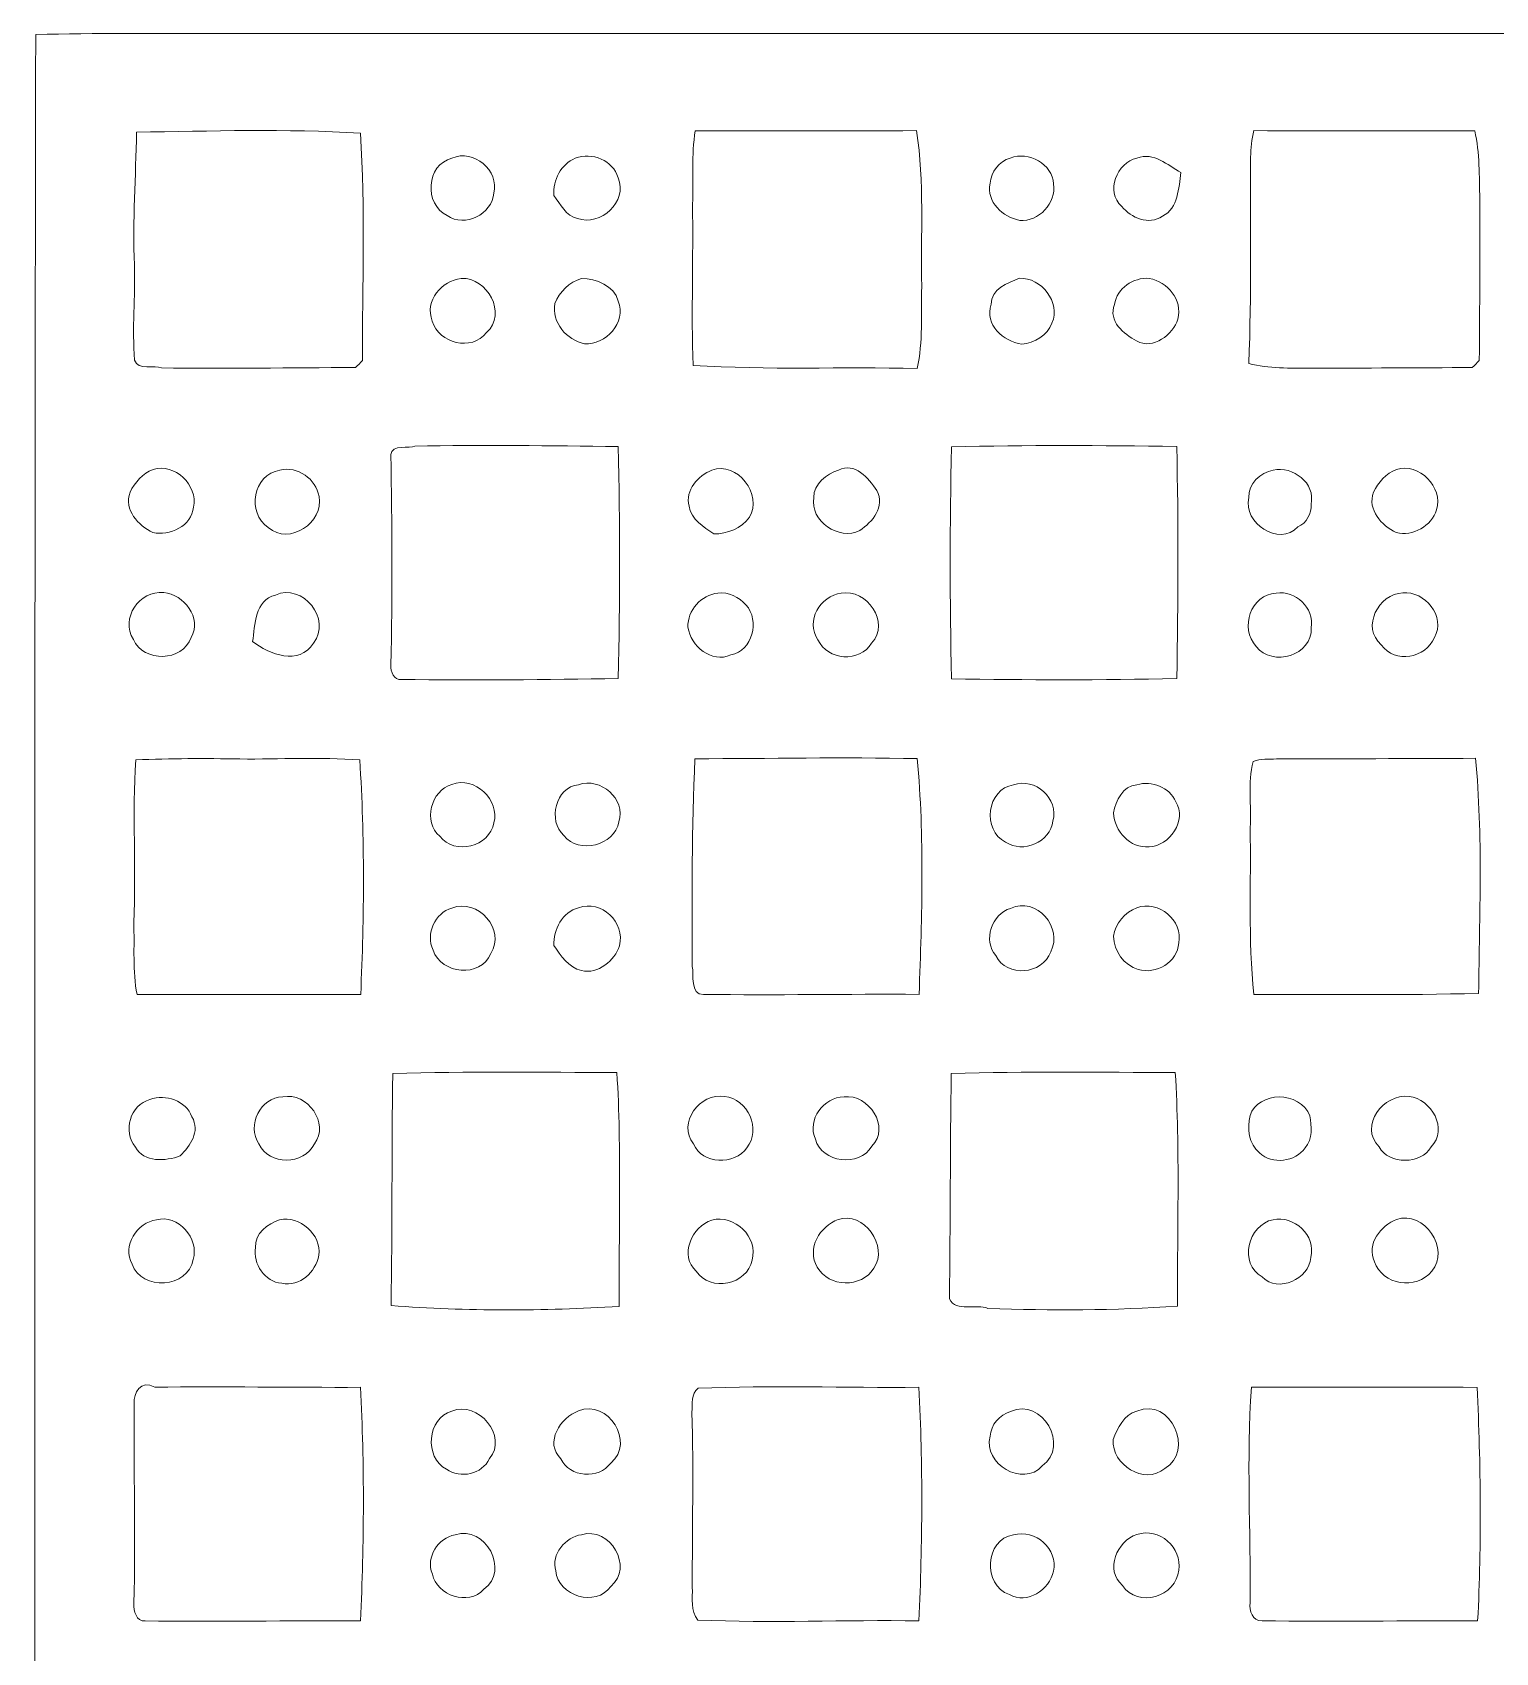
# Model space of a CAD drawing. Header units: centimetres. Extents: x -15.9 to 15.9, y -16 to 16.
# Drawn here: x -15.88 to 0.02, y -1.61 to 15.99 of the extents above; entities that cross this region are included whole.
import ezdxf

# ---------------------------------------------------------------- set-up
doc = ezdxf.new("R2010")
doc.units = ezdxf.units.CM
doc.header["$MEASUREMENT"] = 0
doc.layers.add('Layer 1', color=7, linetype='Continuous')

msp = doc.modelspace()

# ---------------------------------------------------------------- linework, layer by layer
at = {"layer": 'Layer 1', "color": 251, "lineweight": 9}
for points, knots in [([(-15.84223, 15.97032), (-15.18677, 15.98866), (-14.53061, 15.98125), (-13.87479, 15.98161), (-13.87479, 15.98161), (-5.5256, 15.98161), (2.82325, 15.98161), (11.17244, 15.98161), (11.17244, 15.98161), (12.71972, 15.97561), (14.26736, 15.99395), (15.81464, 15.97244), (15.81464, 15.97244), (15.87955, 14.88976), (15.83757, 13.80532), (15.84745, 12.72159), (15.84745, 12.72159), (15.85168, 11.66008), (15.8224, 10.59822), (15.8538, 9.5367), (15.8538, 9.5367), (15.83334, 7.98555), (15.85733, 6.43438), (15.84145, 4.88322), (15.84145, 4.88322), (15.8531, 2.92636), (15.85627, 0.9695), (15.83299, -0.987), (15.83299, -0.987), (15.86721, -2.02205), (15.8344, -3.05746), (15.85027, -4.09251), (15.85027, -4.09251), (15.84286, -7.57408), (15.84957, -11.056), (15.84921, -14.53756), (15.84921, -14.53756), (15.83475, -15.01875), (15.87638, -15.50452), (15.81605, -15.98324), (15.81605, -15.98324), (5.26976, -15.97548), (-5.27689, -15.98289), (-15.82318, -15.97972), (-15.82318, -15.97972), (-15.87822, -15.07519), (-15.84012, -14.16891), (-15.85035, -13.26368), (-15.85035, -13.26368), (-15.84506, -3.51889), (-15.86093, 6.22589), (-15.84223, 15.97032), (-15.84223, 15.97032), (-15.84223, 15.97032), (-15.84223, 15.97032), (-15.84223, 15.97032)], [0, 0, 0, 0, 0.06666667, 0.06666667, 0.06666667, 0.06666667, 0.13333333, 0.13333333, 0.13333333, 0.13333333, 0.2, 0.2, 0.2, 0.2, 0.26666667, 0.26666667, 0.26666667, 0.26666667, 0.33333333, 0.33333333, 0.33333333, 0.33333333, 0.4, 0.4, 0.4, 0.4, 0.46666667, 0.46666667, 0.46666667, 0.46666667, 0.53333333, 0.53333333, 0.53333333, 0.53333333, 0.6, 0.6, 0.6, 0.6, 0.66666667, 0.66666667, 0.66666667, 0.66666667, 0.73333333, 0.73333333, 0.73333333, 0.73333333, 0.8, 0.8, 0.8, 0.8, 0.86666667, 0.86666667, 0.86666667, 0.86666667, 1, 1, 1, 1]), ([(-14.7458, 14.91057), (-14.75533, 14.42939), (-14.78955, 13.94784), (-14.76979, 13.4663), (-14.76979, 13.4663), (-14.75885, 13.12164), (-14.79625, 12.77662), (-14.76803, 12.43231), (-14.76803, 12.43231), (-14.73451, 12.31695), (-14.54436, 12.37939), (-14.47593, 12.3487), (-14.47593, 12.3487), (-13.77319, 12.33741), (-13.07011, 12.35011), (-12.36702, 12.35223), (-12.36702, 12.35223), (-12.34197, 12.37728), (-12.31657, 12.40268), (-12.29153, 12.42772), (-12.29153, 12.42772), (-12.29364, 13.25111), (-12.26083, 14.07625), (-12.31446, 14.89858), (-12.31446, 14.89858), (-13.12373, 14.94973), (-13.93547, 14.9201), (-14.7458, 14.91057), (-14.7458, 14.91057), (-14.7458, 14.91057), (-14.7458, 14.91057), (-14.7458, 14.91057)], [0, 0, 0, 0, 0.11111111, 0.11111111, 0.11111111, 0.11111111, 0.22222222, 0.22222222, 0.22222222, 0.22222222, 0.33333333, 0.33333333, 0.33333333, 0.33333333, 0.44444444, 0.44444444, 0.44444444, 0.44444444, 0.55555556, 0.55555556, 0.55555556, 0.55555556, 0.66666667, 0.66666667, 0.66666667, 0.66666667, 0.77777778, 0.77777778, 0.77777778, 0.77777778, 1, 1, 1, 1]), ([(-8.6766, 14.92574), (-8.71718, 14.66116), (-8.69319, 14.39234), (-8.70519, 14.12635), (-8.70519, 14.12635), (-8.69565, 13.54215), (-8.7193, 12.95795), (-8.69954, 12.37375), (-8.69954, 12.37375), (-7.88886, 12.32471), (-7.07606, 12.35999), (-6.26432, 12.34165), (-6.26432, 12.34165), (-6.198, 12.63234), (-6.22304, 12.93467), (-6.21493, 13.22994), (-6.21493, 13.22994), (-6.22692, 13.79509), (-6.18494, 14.36518), (-6.26996, 14.9261), (-6.26996, 14.9261), (-7.07218, 14.92186), (-7.8744, 14.92292), (-8.6766, 14.92574), (-8.6766, 14.92574), (-8.6766, 14.92574), (-8.6766, 14.92574), (-8.6766, 14.92574)], [0, 0, 0, 0, 0.125, 0.125, 0.125, 0.125, 0.25, 0.25, 0.25, 0.25, 0.375, 0.375, 0.375, 0.375, 0.5, 0.5, 0.5, 0.5, 0.625, 0.625, 0.625, 0.625, 0.75, 0.75, 0.75, 0.75, 1, 1, 1, 1]), ([(-2.60672, 14.92645), (-2.62612, 14.83155), (-2.64023, 14.73524), (-2.64058, 14.63858), (-2.64058, 14.63858), (-2.65046, 13.8914), (-2.62753, 13.14386), (-2.66105, 12.39739), (-2.66105, 12.39739), (-2.44197, 12.33459), (-2.21161, 12.3487), (-1.98618, 12.34412), (-1.98618, 12.34412), (-1.40128, 12.34623), (-0.81637, 12.348), (-0.23146, 12.35223), (-0.23146, 12.35223), (-0.20642, 12.37728), (-0.18137, 12.40268), (-0.15597, 12.42772), (-0.15597, 12.42772), (-0.15244, 13.01263), (-0.1468, 13.59789), (-0.14962, 14.18279), (-0.14962, 14.18279), (-0.15809, 14.43044), (-0.14927, 14.68197), (-0.20606, 14.92504), (-0.20606, 14.92504), (-1.00652, 14.92257), (-1.80662, 14.92222), (-2.60672, 14.92645), (-2.60672, 14.92645), (-2.60672, 14.92645), (-2.60672, 14.92645), (-2.60672, 14.92645)], [0, 0, 0, 0, 0.1, 0.1, 0.1, 0.1, 0.2, 0.2, 0.2, 0.2, 0.3, 0.3, 0.3, 0.3, 0.4, 0.4, 0.4, 0.4, 0.5, 0.5, 0.5, 0.5, 0.6, 0.6, 0.6, 0.6, 0.7, 0.7, 0.7, 0.7, 0.8, 0.8, 0.8, 0.8, 1, 1, 1, 1]), ([(-11.31998, 14.62765), (-11.59938, 14.55568), (-11.62689, 14.12529), (-11.37113, 14.00429), (-11.37113, 14.00429), (-11.17816, 13.86706), (-10.88712, 14.01946), (-10.86278, 14.247), (-10.86278, 14.247), (-10.80421, 14.49112), (-11.0822, 14.73242), (-11.31998, 14.62765), (-11.31998, 14.62765), (-11.31998, 14.62765), (-11.31998, 14.62765), (-11.31998, 14.62765)], [0, 0, 0, 0, 0.2, 0.2, 0.2, 0.2, 0.4, 0.4, 0.4, 0.4, 0.6, 0.6, 0.6, 0.6, 1, 1, 1, 1]), ([(-9.97906, 14.62835), (-10.13287, 14.56027), (-10.22601, 14.38952), (-10.21048, 14.22195), (-10.21048, 14.22195), (-10.14276, 14.12705), (-10.08031, 14.00041), (-9.95614, 13.97042), (-9.95614, 13.97042), (-9.70602, 13.88893), (-9.4058, 14.14716), (-9.51375, 14.41457), (-9.51375, 14.41457), (-9.56807, 14.60507), (-9.79774, 14.69432), (-9.97906, 14.62835), (-9.97906, 14.62835), (-9.97906, 14.62835), (-9.97906, 14.62835), (-9.97906, 14.62835)], [0, 0, 0, 0, 0.16666667, 0.16666667, 0.16666667, 0.16666667, 0.33333333, 0.33333333, 0.33333333, 0.33333333, 0.5, 0.5, 0.5, 0.5, 0.66666667, 0.66666667, 0.66666667, 0.66666667, 1, 1, 1, 1]), ([(-5.2522, 14.62765), (-5.37355, 14.59484), (-5.46104, 14.47807), (-5.47092, 14.3546), (-5.47092, 14.3546), (-5.51466, 14.15175), (-5.33228, 13.98524), (-5.15025, 13.95102), (-5.15025, 13.95102), (-4.94175, 13.93479), (-4.75089, 14.14011), (-4.7823, 14.34684), (-4.7823, 14.34684), (-4.79288, 14.56379), (-5.05323, 14.70843), (-5.2522, 14.62765), (-5.2522, 14.62765), (-5.2522, 14.62765), (-5.2522, 14.62765), (-5.2522, 14.62765)], [0, 0, 0, 0, 0.16666667, 0.16666667, 0.16666667, 0.16666667, 0.33333333, 0.33333333, 0.33333333, 0.33333333, 0.5, 0.5, 0.5, 0.5, 0.66666667, 0.66666667, 0.66666667, 0.66666667, 1, 1, 1, 1]), ([(-3.87671, 14.62835), (-4.09156, 14.58037), (-4.2256, 14.26111), (-4.04075, 14.10307), (-4.04075, 14.10307), (-3.93845, 13.97889), (-3.74619, 13.89422), (-3.59979, 13.99617), (-3.59979, 13.99617), (-3.4241, 14.0826), (-3.42305, 14.30768), (-3.39765, 14.47207), (-3.39765, 14.47207), (-3.54687, 14.54898), (-3.6901, 14.69961), (-3.87671, 14.62835), (-3.87671, 14.62835), (-3.87671, 14.62835), (-3.87671, 14.62835), (-3.87671, 14.62835)], [0, 0, 0, 0, 0.16666667, 0.16666667, 0.16666667, 0.16666667, 0.33333333, 0.33333333, 0.33333333, 0.33333333, 0.5, 0.5, 0.5, 0.5, 0.66666667, 0.66666667, 0.66666667, 0.66666667, 1, 1, 1, 1]), ([(-11.21802, 13.32096), (-11.4304, 13.29556), (-11.62054, 13.0786), (-11.53341, 12.85635), (-11.53341, 12.85635), (-11.45862, 12.61258), (-11.10796, 12.52333), (-10.94215, 12.73147), (-10.94215, 12.73147), (-10.71496, 12.93996), (-10.9358, 13.33189), (-11.21802, 13.32096), (-11.21802, 13.32096), (-11.21802, 13.32096), (-11.21802, 13.32096), (-11.21802, 13.32096)], [0, 0, 0, 0, 0.2, 0.2, 0.2, 0.2, 0.4, 0.4, 0.4, 0.4, 0.6, 0.6, 0.6, 0.6, 1, 1, 1, 1]), ([(-9.91168, 13.31955), (-10.04221, 13.28039), (-10.15122, 13.1742), (-10.20132, 13.04826), (-10.20132, 13.04826), (-10.23871, 12.84047), (-10.0722, 12.64962), (-9.87782, 12.61046), (-9.87782, 12.61046), (-9.64746, 12.59847), (-9.41921, 12.8373), (-9.51375, 13.07401), (-9.51375, 13.07401), (-9.55679, 13.24617), (-9.75188, 13.31531), (-9.91168, 13.31955), (-9.91168, 13.31955), (-9.91168, 13.31955), (-9.91168, 13.31955), (-9.91168, 13.31955)], [0, 0, 0, 0, 0.16666667, 0.16666667, 0.16666667, 0.16666667, 0.33333333, 0.33333333, 0.33333333, 0.33333333, 0.5, 0.5, 0.5, 0.5, 0.66666667, 0.66666667, 0.66666667, 0.66666667, 1, 1, 1, 1]), ([(-5.15095, 13.32202), (-5.28148, 13.2751), (-5.46492, 13.20172), (-5.46104, 13.03979), (-5.46104, 13.03979), (-5.53266, 12.81155), (-5.33193, 12.63763), (-5.12661, 12.60729), (-5.12661, 12.60729), (-4.98867, 12.61822), (-4.8479, 12.70148), (-4.79922, 12.83589), (-4.79922, 12.83589), (-4.69834, 13.05849), (-4.91776, 13.33119), (-5.15095, 13.32202), (-5.15095, 13.32202), (-5.15095, 13.32202), (-5.15095, 13.32202), (-5.15095, 13.32202)], [0, 0, 0, 0, 0.16666667, 0.16666667, 0.16666667, 0.16666667, 0.33333333, 0.33333333, 0.33333333, 0.33333333, 0.5, 0.5, 0.5, 0.5, 0.66666667, 0.66666667, 0.66666667, 0.66666667, 1, 1, 1, 1]), ([(-3.7416, 13.32096), (-3.91764, 13.33225), (-4.09262, 13.21583), (-4.12012, 13.03874), (-4.12012, 13.03874), (-4.19104, 12.85388), (-4.01818, 12.71806), (-3.87988, 12.64045), (-3.87988, 12.64045), (-3.70103, 12.54026), (-3.48302, 12.71171), (-3.43045, 12.87752), (-3.43045, 12.87752), (-3.38001, 13.09306), (-3.54158, 13.27898), (-3.7416, 13.32096), (-3.7416, 13.32096), (-3.7416, 13.32096), (-3.7416, 13.32096), (-3.7416, 13.32096)], [0, 0, 0, 0, 0.16666667, 0.16666667, 0.16666667, 0.16666667, 0.33333333, 0.33333333, 0.33333333, 0.33333333, 0.5, 0.5, 0.5, 0.5, 0.66666667, 0.66666667, 0.66666667, 0.66666667, 1, 1, 1, 1]), ([(-11.9839, 11.40537), (-11.96838, 10.64232), (-11.96485, 9.87926), (-11.9839, 9.11655), (-11.9839, 9.11655), (-11.98531, 9.0474), (-11.95145, 8.94898), (-11.86572, 8.96274), (-11.86572, 8.96274), (-11.08115, 8.95074), (-10.29621, 8.95921), (-9.51164, 8.97262), (-9.51164, 8.97262), (-9.49329, 9.81258), (-9.49294, 10.6529), (-9.51164, 11.49286), (-9.51164, 11.49286), (-10.24894, 11.50168), (-10.98625, 11.51509), (-11.7232, 11.49604), (-11.7232, 11.49604), (-11.77718, 11.47099), (-11.97403, 11.52038), (-11.9839, 11.40537), (-11.9839, 11.40537), (-11.9839, 11.40537), (-11.9839, 11.40537), (-11.9839, 11.40537)], [0, 0, 0, 0, 0.125, 0.125, 0.125, 0.125, 0.25, 0.25, 0.25, 0.25, 0.375, 0.375, 0.375, 0.375, 0.5, 0.5, 0.5, 0.5, 0.625, 0.625, 0.625, 0.625, 0.75, 0.75, 0.75, 0.75, 1, 1, 1, 1]), ([(-5.89073, 11.49004), (-5.90942, 10.65008), (-5.90978, 9.80941), (-5.89073, 8.96944), (-5.89073, 8.96944), (-5.0751, 8.95463), (-4.25948, 8.95463), (-3.44386, 8.97262), (-3.44386, 8.97262), (-3.42551, 9.81258), (-3.42516, 10.65325), (-3.44386, 11.49322), (-3.44386, 11.49322), (-4.25948, 11.50803), (-5.07546, 11.50839), (-5.89073, 11.49004), (-5.89073, 11.49004), (-5.89073, 11.49004), (-5.89073, 11.49004), (-5.89073, 11.49004)], [0, 0, 0, 0, 0.16666667, 0.16666667, 0.16666667, 0.16666667, 0.33333333, 0.33333333, 0.33333333, 0.33333333, 0.5, 0.5, 0.5, 0.5, 0.66666667, 0.66666667, 0.66666667, 0.66666667, 1, 1, 1, 1]), ([(-14.56694, 11.24345), (-14.68018, 11.20359), (-14.76485, 11.10128), (-14.81741, 10.99686), (-14.81741, 10.99686), (-14.88515, 10.80283), (-14.72816, 10.63561), (-14.56976, 10.55871), (-14.56976, 10.55871), (-14.38879, 10.51849), (-14.14431, 10.63173), (-14.12773, 10.83529), (-14.12773, 10.83529), (-14.07305, 11.07059), (-14.33517, 11.32036), (-14.56694, 11.24345), (-14.56694, 11.24345), (-14.56694, 11.24345), (-14.56694, 11.24345), (-14.56694, 11.24345)], [0, 0, 0, 0, 0.16666667, 0.16666667, 0.16666667, 0.16666667, 0.33333333, 0.33333333, 0.33333333, 0.33333333, 0.5, 0.5, 0.5, 0.5, 0.66666667, 0.66666667, 0.66666667, 0.66666667, 1, 1, 1, 1]), ([(-13.18935, 11.23639), (-13.48003, 11.18983), (-13.55553, 10.77249), (-13.31493, 10.61374), (-13.31493, 10.61374), (-13.0881, 10.4123), (-12.70604, 10.67054), (-12.76354, 10.94994), (-12.76354, 10.94994), (-12.79635, 11.14185), (-12.99496, 11.28437), (-13.18935, 11.23639), (-13.18935, 11.23639), (-13.18935, 11.23639), (-13.18935, 11.23639), (-13.18935, 11.23639)], [0, 0, 0, 0, 0.2, 0.2, 0.2, 0.2, 0.4, 0.4, 0.4, 0.4, 0.6, 0.6, 0.6, 0.6, 1, 1, 1, 1]), ([(-8.49492, 11.23569), (-8.64732, 11.17819), (-8.78668, 11.02014), (-8.74257, 10.84516), (-8.74257, 10.84516), (-8.72106, 10.70052), (-8.58383, 10.61833), (-8.47341, 10.54354), (-8.47341, 10.54354), (-8.32842, 10.54389), (-8.17214, 10.60175), (-8.08782, 10.72451), (-8.08782, 10.72451), (-7.9379, 10.96793), (-8.21941, 11.34152), (-8.49492, 11.23569), (-8.49492, 11.23569), (-8.49492, 11.23569), (-8.49492, 11.23569), (-8.49492, 11.23569)], [0, 0, 0, 0, 0.16666667, 0.16666667, 0.16666667, 0.16666667, 0.33333333, 0.33333333, 0.33333333, 0.33333333, 0.5, 0.5, 0.5, 0.5, 0.66666667, 0.66666667, 0.66666667, 0.66666667, 1, 1, 1, 1]), ([(-7.12051, 11.23675), (-7.24821, 11.19371), (-7.39003, 11.08717), (-7.38686, 10.93865), (-7.38686, 10.93865), (-7.43448, 10.68218), (-7.11063, 10.46663), (-6.88768, 10.58129), (-6.88768, 10.58129), (-6.75186, 10.67336), (-6.60581, 10.83881), (-6.70388, 11.01626), (-6.70388, 11.01626), (-6.79031, 11.15032), (-6.94341, 11.32812), (-7.12051, 11.23675), (-7.12051, 11.23675), (-7.12051, 11.23675), (-7.12051, 11.23675), (-7.12051, 11.23675)], [0, 0, 0, 0, 0.16666667, 0.16666667, 0.16666667, 0.16666667, 0.33333333, 0.33333333, 0.33333333, 0.33333333, 0.5, 0.5, 0.5, 0.5, 0.66666667, 0.66666667, 0.66666667, 0.66666667, 1, 1, 1, 1]), ([(-2.39505, 11.23604), (-2.5351, 11.21135), (-2.6674, 11.08893), (-2.65858, 10.9383), (-2.65858, 10.9383), (-2.72737, 10.66031), (-2.33261, 10.40384), (-2.12694, 10.61903), (-2.12694, 10.61903), (-2.03275, 10.66242), (-1.97842, 10.76473), (-1.98371, 10.86492), (-1.98371, 10.86492), (-1.9315, 11.09705), (-2.18374, 11.28508), (-2.39505, 11.23604), (-2.39505, 11.23604), (-2.39505, 11.23604), (-2.39505, 11.23604), (-2.39505, 11.23604)], [0, 0, 0, 0, 0.16666667, 0.16666667, 0.16666667, 0.16666667, 0.33333333, 0.33333333, 0.33333333, 0.33333333, 0.5, 0.5, 0.5, 0.5, 0.66666667, 0.66666667, 0.66666667, 0.66666667, 1, 1, 1, 1]), ([(-1.05555, 11.24345), (-1.1688, 11.20359), (-1.25346, 11.10128), (-1.30603, 10.99686), (-1.30603, 10.99686), (-1.37376, 10.80283), (-1.21677, 10.63561), (-1.05838, 10.55871), (-1.05838, 10.55871), (-0.87987, 10.51355), (-0.67279, 10.63032), (-0.62058, 10.80671), (-0.62058, 10.80671), (-0.54367, 11.04942), (-0.81249, 11.32318), (-1.05555, 11.24345), (-1.05555, 11.24345), (-1.05555, 11.24345), (-1.05555, 11.24345), (-1.05555, 11.24345)], [0, 0, 0, 0, 0.16666667, 0.16666667, 0.16666667, 0.16666667, 0.33333333, 0.33333333, 0.33333333, 0.33333333, 0.5, 0.5, 0.5, 0.5, 0.66666667, 0.66666667, 0.66666667, 0.66666667, 1, 1, 1, 1]), ([(-14.45053, 9.90748), (-14.71864, 9.929), (-14.9236, 9.62949), (-14.78143, 9.3956), (-14.78143, 9.3956), (-14.66678, 9.14301), (-14.24768, 9.15254), (-14.15419, 9.41817), (-14.15419, 9.41817), (-14.02931, 9.63231), (-14.23321, 9.8842), (-14.45053, 9.90748), (-14.45053, 9.90748), (-14.45053, 9.90748), (-14.45053, 9.90748), (-14.45053, 9.90748)], [0, 0, 0, 0, 0.2, 0.2, 0.2, 0.2, 0.4, 0.4, 0.4, 0.4, 0.6, 0.6, 0.6, 0.6, 1, 1, 1, 1]), ([(-13.23768, 9.8796), (-13.46134, 9.82599), (-13.4624, 9.55329), (-13.48497, 9.37443), (-13.48497, 9.37443), (-13.30188, 9.23614), (-12.9805, 9.10738), (-12.82493, 9.35679), (-12.82493, 9.35679), (-12.6182, 9.61503), (-12.94346, 10.01296), (-13.23768, 9.8796), (-13.23768, 9.8796), (-13.23768, 9.8796), (-13.23768, 9.8796), (-13.23768, 9.8796)], [0, 0, 0, 0, 0.2, 0.2, 0.2, 0.2, 0.4, 0.4, 0.4, 0.4, 0.6, 0.6, 0.6, 0.6, 1, 1, 1, 1]), ([(-8.43002, 9.90147), (-8.60958, 9.8789), (-8.76375, 9.7138), (-8.75458, 9.53001), (-8.75458, 9.53001), (-8.72565, 9.3254), (-8.50022, 9.1349), (-8.28785, 9.22803), (-8.28785, 9.22803), (-8.05396, 9.27248), (-7.96965, 9.60303), (-8.12416, 9.77272), (-8.12416, 9.77272), (-8.20001, 9.85597), (-8.31501, 9.9177), (-8.43002, 9.90147), (-8.43002, 9.90147), (-8.43002, 9.90147), (-8.43002, 9.90147), (-8.43002, 9.90147)], [0, 0, 0, 0, 0.16666667, 0.16666667, 0.16666667, 0.16666667, 0.33333333, 0.33333333, 0.33333333, 0.33333333, 0.5, 0.5, 0.5, 0.5, 0.66666667, 0.66666667, 0.66666667, 0.66666667, 1, 1, 1, 1]), ([(-7.08982, 9.90078), (-7.31454, 9.8662), (-7.48458, 9.60408), (-7.3417, 9.39171), (-7.3417, 9.39171), (-7.2394, 9.1677), (-6.88626, 9.14089), (-6.75856, 9.3582), (-6.75856, 9.3582), (-6.55113, 9.58151), (-6.81324, 9.94911), (-7.08982, 9.90078), (-7.08982, 9.90078), (-7.08982, 9.90078), (-7.08982, 9.90078), (-7.08982, 9.90078)], [0, 0, 0, 0, 0.2, 0.2, 0.2, 0.2, 0.4, 0.4, 0.4, 0.4, 0.6, 0.6, 0.6, 0.6, 1, 1, 1, 1]), ([(-2.36224, 9.90078), (-2.6427, 9.88561), (-2.76194, 9.5226), (-2.57991, 9.32046), (-2.57991, 9.32046), (-2.40775, 9.09186), (-1.96219, 9.22485), (-1.98301, 9.52365), (-1.98301, 9.52365), (-1.94632, 9.74167), (-2.15481, 9.93006), (-2.36224, 9.90078), (-2.36224, 9.90078), (-2.36224, 9.90078), (-2.36224, 9.90078), (-2.36224, 9.90078)], [0, 0, 0, 0, 0.2, 0.2, 0.2, 0.2, 0.4, 0.4, 0.4, 0.4, 0.6, 0.6, 0.6, 0.6, 1, 1, 1, 1]), ([(-0.98641, 9.9036), (-1.25099, 9.89302), (-1.44396, 9.52788), (-1.2203, 9.33915), (-1.2203, 9.33915), (-1.07743, 9.12325), (-0.73417, 9.19628), (-0.6428, 9.41853), (-0.6428, 9.41853), (-0.5158, 9.64572), (-0.74793, 9.92723), (-0.98641, 9.9036), (-0.98641, 9.9036), (-0.98641, 9.9036), (-0.98641, 9.9036), (-0.98641, 9.9036)], [0, 0, 0, 0, 0.2, 0.2, 0.2, 0.2, 0.4, 0.4, 0.4, 0.4, 0.6, 0.6, 0.6, 0.6, 1, 1, 1, 1]), ([(-14.75391, 8.0882), (-14.79448, 7.49907), (-14.74898, 6.90852), (-14.77649, 6.31902), (-14.77649, 6.31902), (-14.76767, 6.05903), (-14.79025, 5.7948), (-14.74086, 5.53762), (-14.74086, 5.53762), (-13.93088, 5.54115), (-13.12091, 5.53727), (-12.31093, 5.54009), (-12.31093, 5.54009), (-12.27283, 6.38817), (-12.26613, 7.23977), (-12.32116, 8.08714), (-12.32116, 8.08714), (-12.75437, 8.12066), (-13.18935, 8.0935), (-13.62326, 8.09807), (-13.62326, 8.09807), (-14.00038, 8.10478), (-14.3775, 8.10478), (-14.75391, 8.0882), (-14.75391, 8.0882), (-14.75391, 8.0882), (-14.75391, 8.0882), (-14.75391, 8.0882)], [0, 0, 0, 0, 0.125, 0.125, 0.125, 0.125, 0.25, 0.25, 0.25, 0.25, 0.375, 0.375, 0.375, 0.375, 0.5, 0.5, 0.5, 0.5, 0.625, 0.625, 0.625, 0.625, 0.75, 0.75, 0.75, 0.75, 1, 1, 1, 1]), ([(-8.67873, 8.10089), (-8.71542, 7.34878), (-8.70871, 6.5956), (-8.70729, 5.84313), (-8.70729, 5.84313), (-8.69072, 5.7634), (-8.73305, 5.52951), (-8.58489, 5.54009), (-8.58489, 5.54009), (-7.80455, 5.5281), (-7.02385, 5.54503), (-6.24315, 5.54009), (-6.24315, 5.54009), (-6.21175, 6.39275), (-6.18424, 7.25106), (-6.26326, 8.10161), (-6.26326, 8.10161), (-7.0683, 8.1189), (-7.87369, 8.10161), (-8.67873, 8.10089), (-8.67873, 8.10089), (-8.67873, 8.10089), (-8.67873, 8.10089), (-8.67873, 8.10089)], [0, 0, 0, 0, 0.14285714, 0.14285714, 0.14285714, 0.14285714, 0.28571429, 0.28571429, 0.28571429, 0.28571429, 0.42857143, 0.42857143, 0.42857143, 0.42857143, 0.57142857, 0.57142857, 0.57142857, 0.57142857, 0.71428571, 0.71428571, 0.71428571, 0.71428571, 1, 1, 1, 1]), ([(-2.61201, 8.07057), (-2.67621, 7.83773), (-2.62894, 7.59079), (-2.64552, 7.35337), (-2.64552, 7.35337), (-2.63494, 6.74835), (-2.66881, 6.14017), (-2.60601, 5.53727), (-2.60601, 5.53727), (-1.7918, 5.54362), (-0.97724, 5.52845), (-0.16303, 5.55067), (-0.16303, 5.55067), (-0.15456, 6.40228), (-0.1154, 7.25706), (-0.19689, 8.10584), (-0.19689, 8.10584), (-0.91797, 8.09807), (-1.6387, 8.10408), (-2.35942, 8.09844), (-2.35942, 8.09844), (-2.44373, 8.09491), (-2.53193, 8.10196), (-2.61201, 8.07057), (-2.61201, 8.07057), (-2.61201, 8.07057), (-2.61201, 8.07057), (-2.61201, 8.07057)], [0, 0, 0, 0, 0.125, 0.125, 0.125, 0.125, 0.25, 0.25, 0.25, 0.25, 0.375, 0.375, 0.375, 0.375, 0.5, 0.5, 0.5, 0.5, 0.625, 0.625, 0.625, 0.625, 0.75, 0.75, 0.75, 0.75, 1, 1, 1, 1]), ([(-11.32103, 7.82045), (-11.54787, 7.75624), (-11.63642, 7.41475), (-11.45156, 7.25741), (-11.45156, 7.25741), (-11.28964, 7.04751), (-10.90758, 7.14523), (-10.86383, 7.40276), (-10.86383, 7.40276), (-10.79504, 7.65217), (-11.07091, 7.9178), (-11.32103, 7.82045), (-11.32103, 7.82045), (-11.32103, 7.82045), (-11.32103, 7.82045), (-11.32103, 7.82045)], [0, 0, 0, 0, 0.2, 0.2, 0.2, 0.2, 0.4, 0.4, 0.4, 0.4, 0.6, 0.6, 0.6, 0.6, 1, 1, 1, 1]), ([(-9.9445, 7.81762), (-10.19391, 7.79364), (-10.28175, 7.42428), (-10.10289, 7.26553), (-10.10289, 7.26553), (-9.94025, 7.06021), (-9.55291, 7.15617), (-9.50529, 7.4144), (-9.50529, 7.4144), (-9.42556, 7.66346), (-9.70424, 7.90335), (-9.9445, 7.81762), (-9.9445, 7.81762), (-9.9445, 7.81762), (-9.9445, 7.81762), (-9.9445, 7.81762)], [0, 0, 0, 0, 0.2, 0.2, 0.2, 0.2, 0.4, 0.4, 0.4, 0.4, 0.6, 0.6, 0.6, 0.6, 1, 1, 1, 1]), ([(-5.21621, 7.81621), (-5.50831, 7.77494), (-5.56088, 7.32021), (-5.3037, 7.19532), (-5.3037, 7.19532), (-5.11638, 7.06585), (-4.81511, 7.19497), (-4.78899, 7.42287), (-4.78899, 7.42287), (-4.71985, 7.66487), (-4.98444, 7.903), (-5.21621, 7.81621), (-5.21621, 7.81621), (-5.21621, 7.81621), (-5.21621, 7.81621), (-5.21621, 7.81621)], [0, 0, 0, 0, 0.2, 0.2, 0.2, 0.2, 0.4, 0.4, 0.4, 0.4, 0.6, 0.6, 0.6, 0.6, 1, 1, 1, 1]), ([(-3.87707, 7.81833), (-4.02771, 7.80387), (-4.10954, 7.64547), (-4.12894, 7.51106), (-4.12894, 7.51106), (-4.12401, 7.31597), (-3.95115, 7.12371), (-3.74301, 7.14311), (-3.74301, 7.14311), (-3.52041, 7.15229), (-3.3278, 7.43027), (-3.45338, 7.63383), (-3.45338, 7.63383), (-3.52218, 7.79222), (-3.71409, 7.86313), (-3.87707, 7.81833), (-3.87707, 7.81833), (-3.87707, 7.81833), (-3.87707, 7.81833), (-3.87707, 7.81833)], [0, 0, 0, 0, 0.16666667, 0.16666667, 0.16666667, 0.16666667, 0.33333333, 0.33333333, 0.33333333, 0.33333333, 0.5, 0.5, 0.5, 0.5, 0.66666667, 0.66666667, 0.66666667, 0.66666667, 1, 1, 1, 1]), ([(-11.31998, 6.47848), (-11.50483, 6.42486), (-11.60749, 6.20014), (-11.52459, 6.02128), (-11.52459, 6.02128), (-11.43639, 5.7574), (-11.00741, 5.71366), (-10.89735, 5.98494), (-10.89735, 5.98494), (-10.72872, 6.24), (-11.04128, 6.59102), (-11.31998, 6.47848), (-11.31998, 6.47848), (-11.31998, 6.47848), (-11.31998, 6.47848), (-11.31998, 6.47848)], [0, 0, 0, 0, 0.2, 0.2, 0.2, 0.2, 0.4, 0.4, 0.4, 0.4, 0.6, 0.6, 0.6, 0.6, 1, 1, 1, 1]), ([(-9.94485, 6.47883), (-10.11983, 6.43897), (-10.21789, 6.24106), (-10.21155, 6.07243), (-10.21155, 6.07243), (-10.13676, 5.96095), (-10.05139, 5.83149), (-9.91168, 5.79797), (-9.91168, 5.79797), (-9.73211, 5.75634), (-9.54868, 5.90627), (-9.49823, 6.0689), (-9.49823, 6.0689), (-9.43544, 6.3222), (-9.69367, 6.57691), (-9.94485, 6.47883), (-9.94485, 6.47883), (-9.94485, 6.47883), (-9.94485, 6.47883), (-9.94485, 6.47883)], [0, 0, 0, 0, 0.16666667, 0.16666667, 0.16666667, 0.16666667, 0.33333333, 0.33333333, 0.33333333, 0.33333333, 0.5, 0.5, 0.5, 0.5, 0.66666667, 0.66666667, 0.66666667, 0.66666667, 1, 1, 1, 1]), ([(-5.24973, 6.47425), (-5.45434, 6.41604), (-5.55241, 6.12394), (-5.40883, 5.96166), (-5.40883, 5.96166), (-5.29206, 5.72001), (-4.90118, 5.75176), (-4.81264, 6.00329), (-4.81264, 6.00329), (-4.67541, 6.25941), (-4.9668, 6.60865), (-5.24973, 6.47425), (-5.24973, 6.47425), (-5.24973, 6.47425), (-5.24973, 6.47425), (-5.24973, 6.47425)], [0, 0, 0, 0, 0.2, 0.2, 0.2, 0.2, 0.4, 0.4, 0.4, 0.4, 0.6, 0.6, 0.6, 0.6, 1, 1, 1, 1]), ([(-3.87778, 6.48095), (-4.00725, 6.43403), (-4.11096, 6.30844), (-4.13072, 6.17156), (-4.13072, 6.17156), (-4.12507, 6.01387), (-4.01889, 5.8523), (-3.8612, 5.81138), (-3.8612, 5.81138), (-3.66928, 5.74999), (-3.43539, 5.89111), (-3.42163, 6.09854), (-3.42163, 6.09854), (-3.36801, 6.33984), (-3.64459, 6.57056), (-3.87778, 6.48095), (-3.87778, 6.48095), (-3.87778, 6.48095), (-3.87778, 6.48095), (-3.87778, 6.48095)], [0, 0, 0, 0, 0.16666667, 0.16666667, 0.16666667, 0.16666667, 0.33333333, 0.33333333, 0.33333333, 0.33333333, 0.5, 0.5, 0.5, 0.5, 0.66666667, 0.66666667, 0.66666667, 0.66666667, 1, 1, 1, 1]), ([(-11.96168, 4.68143), (-11.97614, 3.84041), (-11.96591, 2.99868), (-11.98143, 2.15766), (-11.98143, 2.15766), (-11.15664, 2.09557), (-10.32691, 2.0998), (-9.50141, 2.14743), (-9.50141, 2.14743), (-9.50776, 2.9955), (-9.47495, 3.84499), (-9.52715, 4.69201), (-9.52715, 4.69201), (-10.3389, 4.69095), (-11.15029, 4.70295), (-11.96168, 4.68143), (-11.96168, 4.68143), (-11.96168, 4.68143), (-11.96168, 4.68143), (-11.96168, 4.68143)], [0, 0, 0, 0, 0.16666667, 0.16666667, 0.16666667, 0.16666667, 0.33333333, 0.33333333, 0.33333333, 0.33333333, 0.5, 0.5, 0.5, 0.5, 0.66666667, 0.66666667, 0.66666667, 0.66666667, 1, 1, 1, 1]), ([(-5.89425, 4.68143), (-5.90448, 3.8644), (-5.90484, 3.04666), (-5.91225, 2.22998), (-5.91225, 2.22998), (-5.84275, 2.08357), (-5.61803, 2.17777), (-5.49526, 2.12732), (-5.49526, 2.12732), (-4.80876, 2.10227), (-4.11943, 2.10545), (-3.43363, 2.1506), (-3.43363, 2.1506), (-3.44033, 2.99762), (-3.40717, 3.84605), (-3.45938, 4.69201), (-3.45938, 4.69201), (-4.27112, 4.69095), (-5.08286, 4.70295), (-5.89425, 4.68143), (-5.89425, 4.68143), (-5.89425, 4.68143), (-5.89425, 4.68143), (-5.89425, 4.68143)], [0, 0, 0, 0, 0.14285714, 0.14285714, 0.14285714, 0.14285714, 0.28571429, 0.28571429, 0.28571429, 0.28571429, 0.42857143, 0.42857143, 0.42857143, 0.42857143, 0.57142857, 0.57142857, 0.57142857, 0.57142857, 0.71428571, 0.71428571, 0.71428571, 0.71428571, 1, 1, 1, 1]), ([(-14.60081, 4.39674), (-14.81389, 4.34029), (-14.90243, 4.05066), (-14.75815, 3.88062), (-14.75815, 3.88062), (-14.66643, 3.70776), (-14.42936, 3.72752), (-14.27167, 3.78432), (-14.27167, 3.78432), (-14.16266, 3.89791), (-14.05295, 4.04396), (-14.14431, 4.21047), (-14.14431, 4.21047), (-14.21205, 4.38545), (-14.4283, 4.45918), (-14.60081, 4.39674), (-14.60081, 4.39674), (-14.60081, 4.39674), (-14.60081, 4.39674), (-14.60081, 4.39674)], [0, 0, 0, 0, 0.16666667, 0.16666667, 0.16666667, 0.16666667, 0.33333333, 0.33333333, 0.33333333, 0.33333333, 0.5, 0.5, 0.5, 0.5, 0.66666667, 0.66666667, 0.66666667, 0.66666667, 1, 1, 1, 1]), ([(-13.1576, 4.42567), (-13.40525, 4.42355), (-13.54847, 4.11734), (-13.41724, 3.91555), (-13.41724, 3.91555), (-13.30647, 3.67601), (-12.92935, 3.68377), (-12.81328, 3.91484), (-12.81328, 3.91484), (-12.64748, 4.13639), (-12.88737, 4.47999), (-13.1576, 4.42567), (-13.1576, 4.42567), (-13.1576, 4.42567), (-13.1576, 4.42567), (-13.1576, 4.42567)], [0, 0, 0, 0, 0.2, 0.2, 0.2, 0.2, 0.4, 0.4, 0.4, 0.4, 0.6, 0.6, 0.6, 0.6, 1, 1, 1, 1]), ([(-8.35594, 4.4306), (-8.62652, 4.47717), (-8.8724, 4.13921), (-8.6939, 3.91379), (-8.6939, 3.91379), (-8.60076, 3.69083), (-8.24693, 3.67989), (-8.11464, 3.87181), (-8.11464, 3.87181), (-7.95377, 4.07183), (-8.10405, 4.40344), (-8.35594, 4.4306), (-8.35594, 4.4306), (-8.35594, 4.4306), (-8.35594, 4.4306), (-8.35594, 4.4306)], [0, 0, 0, 0, 0.2, 0.2, 0.2, 0.2, 0.4, 0.4, 0.4, 0.4, 0.6, 0.6, 0.6, 0.6, 1, 1, 1, 1]), ([(-7.05913, 4.42637), (-7.27714, 4.4239), (-7.46447, 4.17943), (-7.37028, 3.9667), (-7.37028, 3.9667), (-7.29901, 3.70847), (-6.89544, 3.65767), (-6.7568, 3.88944), (-6.7568, 3.88944), (-6.54936, 4.0937), (-6.79172, 4.46024), (-7.05913, 4.42637), (-7.05913, 4.42637), (-7.05913, 4.42637), (-7.05913, 4.42637), (-7.05913, 4.42637)], [0, 0, 0, 0, 0.2, 0.2, 0.2, 0.2, 0.4, 0.4, 0.4, 0.4, 0.6, 0.6, 0.6, 0.6, 1, 1, 1, 1]), ([(-2.33155, 4.42602), (-2.46173, 4.42249), (-2.60495, 4.35617), (-2.64588, 4.22317), (-2.64588, 4.22317), (-2.6808, 4.08382), (-2.6614, 3.91273), (-2.54428, 3.81677), (-2.54428, 3.81677), (-2.40634, 3.68765), (-2.15516, 3.71764), (-2.04721, 3.87181), (-2.04721, 3.87181), (-1.96713, 3.96776), (-1.97595, 4.1064), (-1.99747, 4.22035), (-1.99747, 4.22035), (-2.04368, 4.35546), (-2.19679, 4.42425), (-2.33155, 4.42602), (-2.33155, 4.42602), (-2.33155, 4.42602), (-2.33155, 4.42602), (-2.33155, 4.42602)], [0, 0, 0, 0, 0.14285714, 0.14285714, 0.14285714, 0.14285714, 0.28571429, 0.28571429, 0.28571429, 0.28571429, 0.42857143, 0.42857143, 0.42857143, 0.42857143, 0.57142857, 0.57142857, 0.57142857, 0.57142857, 0.71428571, 0.71428571, 0.71428571, 0.71428571, 1, 1, 1, 1]), ([(-0.91938, 4.43096), (-1.19631, 4.462), (-1.4683, 4.1124), (-1.24535, 3.88168), (-1.24535, 3.88168), (-1.1381, 3.68801), (-0.78638, 3.69048), (-0.68055, 3.88168), (-0.68055, 3.88168), (-0.48829, 4.07783), (-0.67738, 4.40027), (-0.91938, 4.43096), (-0.91938, 4.43096), (-0.91938, 4.43096), (-0.91938, 4.43096), (-0.91938, 4.43096)], [0, 0, 0, 0, 0.2, 0.2, 0.2, 0.2, 0.4, 0.4, 0.4, 0.4, 0.6, 0.6, 0.6, 0.6, 1, 1, 1, 1]), ([(-7.12263, 3.09252), (-7.32018, 3.02337), (-7.46905, 2.77608), (-7.34946, 2.57535), (-7.34946, 2.57535), (-7.22493, 2.35274), (-6.86792, 2.34745), (-6.73492, 2.56335), (-6.73492, 2.56335), (-6.56841, 2.80218), (-6.84675, 3.19271), (-7.12263, 3.09252), (-7.12263, 3.09252), (-7.12263, 3.09252), (-7.12263, 3.09252), (-7.12263, 3.09252)], [0, 0, 0, 0, 0.2, 0.2, 0.2, 0.2, 0.4, 0.4, 0.4, 0.4, 0.6, 0.6, 0.6, 0.6, 1, 1, 1, 1]), ([(-1.05555, 3.09428), (-1.22524, 3.02479), (-1.38646, 2.82864), (-1.29368, 2.63497), (-1.29368, 2.63497), (-1.20972, 2.37991), (-0.84106, 2.32382), (-0.67138, 2.5309), (-0.67138, 2.5309), (-0.46818, 2.77184), (-0.75428, 3.19482), (-1.05555, 3.09428), (-1.05555, 3.09428), (-1.05555, 3.09428), (-1.05555, 3.09428), (-1.05555, 3.09428)], [0, 0, 0, 0, 0.2, 0.2, 0.2, 0.2, 0.4, 0.4, 0.4, 0.4, 0.6, 0.6, 0.6, 0.6, 1, 1, 1, 1]), ([(-14.53131, 3.09005), (-14.73733, 3.06324), (-14.90949, 2.80254), (-14.79484, 2.60957), (-14.79484, 2.60957), (-14.69394, 2.31112), (-14.18065, 2.3478), (-14.13232, 2.6579), (-14.13232, 2.6579), (-14.05859, 2.88544), (-14.29848, 3.15531), (-14.53131, 3.09005), (-14.53131, 3.09005), (-14.53131, 3.09005), (-14.53131, 3.09005), (-14.53131, 3.09005)], [0, 0, 0, 0, 0.2, 0.2, 0.2, 0.2, 0.4, 0.4, 0.4, 0.4, 0.6, 0.6, 0.6, 0.6, 1, 1, 1, 1]), ([(-13.19181, 3.09146), (-13.32058, 3.04666), (-13.4631, 2.94153), (-13.45393, 2.78948), (-13.45393, 2.78948), (-13.48462, 2.61098), (-13.35127, 2.41589), (-13.16959, 2.40002), (-13.16959, 2.40002), (-12.97098, 2.35909), (-12.79847, 2.52137), (-12.76601, 2.70446), (-12.76601, 2.70446), (-12.73497, 2.92918), (-12.97274, 3.13873), (-13.19181, 3.09146), (-13.19181, 3.09146), (-13.19181, 3.09146), (-13.19181, 3.09146), (-13.19181, 3.09146)], [0, 0, 0, 0, 0.16666667, 0.16666667, 0.16666667, 0.16666667, 0.33333333, 0.33333333, 0.33333333, 0.33333333, 0.5, 0.5, 0.5, 0.5, 0.66666667, 0.66666667, 0.66666667, 0.66666667, 1, 1, 1, 1]), ([(-8.49599, 3.08687), (-8.71118, 3.02091), (-8.85547, 2.696), (-8.66391, 2.53054), (-8.66391, 2.53054), (-8.50975, 2.30018), (-8.1118, 2.38379), (-8.05749, 2.65049), (-8.05749, 2.65049), (-7.98658, 2.90272), (-8.24975, 3.15249), (-8.49599, 3.08687), (-8.49599, 3.08687), (-8.49599, 3.08687), (-8.49599, 3.08687), (-8.49599, 3.08687)], [0, 0, 0, 0, 0.2, 0.2, 0.2, 0.2, 0.4, 0.4, 0.4, 0.4, 0.6, 0.6, 0.6, 0.6, 1, 1, 1, 1]), ([(-2.39681, 3.09146), (-2.66951, 3.03819), (-2.77288, 2.60816), (-2.5157, 2.46916), (-2.5157, 2.46916), (-2.34143, 2.29171), (-2.00206, 2.44517), (-1.98724, 2.68153), (-1.98724, 2.68153), (-1.92656, 2.92495), (-2.16963, 3.13803), (-2.39681, 3.09146), (-2.39681, 3.09146), (-2.39681, 3.09146), (-2.39681, 3.09146), (-2.39681, 3.09146)], [0, 0, 0, 0, 0.2, 0.2, 0.2, 0.2, 0.4, 0.4, 0.4, 0.4, 0.6, 0.6, 0.6, 0.6, 1, 1, 1, 1]), ([(-14.77155, 1.09227), (-14.77931, 0.36837), (-14.75568, -0.35588), (-14.77579, -1.08014), (-14.77579, -1.08014), (-14.77755, -1.15669), (-14.75286, -1.27981), (-14.65267, -1.26817), (-14.65267, -1.26817), (-13.87303, -1.28157), (-13.09304, -1.26323), (-12.3134, -1.26852), (-12.3134, -1.26852), (-12.27353, -0.42326), (-12.26824, 0.42481), (-12.3134, 1.26972), (-12.3134, 1.26972), (-13.05776, 1.26689), (-13.80247, 1.2803), (-14.54648, 1.27042), (-14.54648, 1.27042), (-14.70488, 1.35791), (-14.78073, 1.20586), (-14.77155, 1.09227), (-14.77155, 1.09227), (-14.77155, 1.09227), (-14.77155, 1.09227), (-14.77155, 1.09227)], [0, 0, 0, 0, 0.125, 0.125, 0.125, 0.125, 0.25, 0.25, 0.25, 0.25, 0.375, 0.375, 0.375, 0.375, 0.5, 0.5, 0.5, 0.5, 0.625, 0.625, 0.625, 0.625, 0.75, 0.75, 0.75, 0.75, 1, 1, 1, 1]), ([(-8.64451, 1.25913), (-8.72352, 1.19846), (-8.70377, 1.08698), (-8.71154, 0.99949), (-8.71154, 0.99949), (-8.69249, 0.36484), (-8.70942, -0.26981), (-8.70729, -0.9041), (-8.70729, -0.9041), (-8.70306, -1.02299), (-8.72741, -1.15951), (-8.64804, -1.26005), (-8.64804, -1.26005), (-7.84864, -1.29357), (-7.04607, -1.25688), (-6.24562, -1.26852), (-6.24562, -1.26852), (-6.20576, -0.42326), (-6.20046, 0.42481), (-6.24562, 1.26972), (-6.24562, 1.26972), (-7.04537, 1.2616), (-7.84547, 1.29335), (-8.64451, 1.25913), (-8.64451, 1.25913), (-8.64451, 1.25913), (-8.64451, 1.25913), (-8.64451, 1.25913)], [0, 0, 0, 0, 0.125, 0.125, 0.125, 0.125, 0.25, 0.25, 0.25, 0.25, 0.375, 0.375, 0.375, 0.375, 0.5, 0.5, 0.5, 0.5, 0.625, 0.625, 0.625, 0.625, 0.75, 0.75, 0.75, 0.75, 1, 1, 1, 1]), ([(-2.63247, 1.27007), (-2.6868, 0.49043), (-2.63776, -0.29062), (-2.64729, -1.07132), (-2.64729, -1.07132), (-2.65187, -1.15493), (-2.62506, -1.27558), (-2.51676, -1.26711), (-2.51676, -1.26711), (-1.73606, -1.28334), (-0.95466, -1.26182), (-0.17361, -1.26887), (-0.17361, -1.26887), (-0.12951, -0.42397), (-0.1401, 0.42446), (-0.17925, 1.26936), (-0.17925, 1.26936), (-0.99699, 1.27254), (-1.81473, 1.27183), (-2.63247, 1.27007), (-2.63247, 1.27007), (-2.63247, 1.27007), (-2.63247, 1.27007), (-2.63247, 1.27007)], [0, 0, 0, 0, 0.14285714, 0.14285714, 0.14285714, 0.14285714, 0.28571429, 0.28571429, 0.28571429, 0.28571429, 0.42857143, 0.42857143, 0.42857143, 0.42857143, 0.57142857, 0.57142857, 0.57142857, 0.57142857, 0.71428571, 0.71428571, 0.71428571, 0.71428571, 1, 1, 1, 1]), ([(-11.32033, 1.01078), (-11.5902, 0.93669), (-11.62336, 0.50666), (-11.3796, 0.37931), (-11.3796, 0.37931), (-11.2272, 0.27453), (-10.99225, 0.32251), (-10.91075, 0.49466), (-10.91075, 0.49466), (-10.7065, 0.73596), (-11.03564, 1.13249), (-11.32033, 1.01078), (-11.32033, 1.01078), (-11.32033, 1.01078), (-11.32033, 1.01078), (-11.32033, 1.01078)], [0, 0, 0, 0, 0.2, 0.2, 0.2, 0.2, 0.4, 0.4, 0.4, 0.4, 0.6, 0.6, 0.6, 0.6, 1, 1, 1, 1]), ([(-9.9452, 1.01219), (-10.13676, 0.94622), (-10.31879, 0.66682), (-10.13641, 0.49325), (-10.13641, 0.49325), (-10.04221, 0.29076), (-9.72154, 0.2643), (-9.59419, 0.44704), (-9.59419, 0.44704), (-9.32361, 0.66717), (-9.62206, 1.1473), (-9.9452, 1.01219), (-9.9452, 1.01219), (-9.9452, 1.01219), (-9.9452, 1.01219), (-9.9452, 1.01219)], [0, 0, 0, 0, 0.2, 0.2, 0.2, 0.2, 0.4, 0.4, 0.4, 0.4, 0.6, 0.6, 0.6, 0.6, 1, 1, 1, 1]), ([(-5.24938, 1.00549), (-5.3672, 0.96809), (-5.46422, 0.86367), (-5.47198, 0.73702), (-5.47198, 0.73702), (-5.54959, 0.43857), (-5.11708, 0.18034), (-4.9047, 0.41458), (-4.9047, 0.41458), (-4.60203, 0.63295), (-4.90365, 1.16459), (-5.24938, 1.00549), (-5.24938, 1.00549), (-5.24938, 1.00549), (-5.24938, 1.00549), (-5.24938, 1.00549)], [0, 0, 0, 0, 0.2, 0.2, 0.2, 0.2, 0.4, 0.4, 0.4, 0.4, 0.6, 0.6, 0.6, 0.6, 1, 1, 1, 1]), ([(-3.87671, 1.01113), (-4.01783, 0.97338), (-4.08944, 0.82663), (-4.13565, 0.70069), (-4.13565, 0.70069), (-4.15083, 0.43116), (-3.79805, 0.19974), (-3.57333, 0.38777), (-3.57333, 0.38777), (-3.2463, 0.56804), (-3.50524, 1.16847), (-3.87671, 1.01113), (-3.87671, 1.01113), (-3.87671, 1.01113), (-3.87671, 1.01113), (-3.87671, 1.01113)], [0, 0, 0, 0, 0.2, 0.2, 0.2, 0.2, 0.4, 0.4, 0.4, 0.4, 0.6, 0.6, 0.6, 0.6, 1, 1, 1, 1]), ([(-11.28505, -0.33366), (-11.46885, -0.36894), (-11.60784, -0.57496), (-11.532, -0.76052), (-11.532, -0.76052), (-11.48014, -0.99371), (-11.14147, -1.10977), (-10.97284, -0.92562), (-10.97284, -0.92562), (-10.68815, -0.72136), (-10.9552, -0.22641), (-11.28505, -0.33366), (-11.28505, -0.33366), (-11.28505, -0.33366), (-11.28505, -0.33366), (-11.28505, -0.33366)], [0, 0, 0, 0, 0.2, 0.2, 0.2, 0.2, 0.4, 0.4, 0.4, 0.4, 0.6, 0.6, 0.6, 0.6, 1, 1, 1, 1]), ([(-9.91027, -0.33225), (-10.08384, -0.35483), (-10.24753, -0.54638), (-10.19072, -0.7263), (-10.19072, -0.7263), (-10.16463, -0.99723), (-9.754, -1.126), (-9.59419, -0.89352), (-9.59419, -0.89352), (-9.33948, -0.68679), (-9.60124, -0.23841), (-9.91027, -0.33225), (-9.91027, -0.33225), (-9.91027, -0.33225), (-9.91027, -0.33225), (-9.91027, -0.33225)], [0, 0, 0, 0, 0.2, 0.2, 0.2, 0.2, 0.4, 0.4, 0.4, 0.4, 0.6, 0.6, 0.6, 0.6, 1, 1, 1, 1]), ([(-5.21727, -0.33401), (-5.53089, -0.38023), (-5.5577, -0.88082), (-5.26172, -0.98277), (-5.26172, -0.98277), (-5.0684, -1.09495), (-4.82674, -0.92915), (-4.78371, -0.72877), (-4.78371, -0.72877), (-4.73008, -0.48747), (-4.97985, -0.26769), (-5.21727, -0.33401), (-5.21727, -0.33401), (-5.21727, -0.33401), (-5.21727, -0.33401), (-5.21727, -0.33401)], [0, 0, 0, 0, 0.2, 0.2, 0.2, 0.2, 0.4, 0.4, 0.4, 0.4, 0.6, 0.6, 0.6, 0.6, 1, 1, 1, 1]), ([(-3.87671, -0.32978), (-4.09403, -0.40104), (-4.22879, -0.71395), (-4.03406, -0.88293), (-4.03406, -0.88293), (-3.86402, -1.1394), (-3.4495, -1.00076), (-3.42022, -0.71854), (-3.42022, -0.71854), (-3.38318, -0.47301), (-3.6326, -0.24935), (-3.87671, -0.32978), (-3.87671, -0.32978), (-3.87671, -0.32978), (-3.87671, -0.32978), (-3.87671, -0.32978)], [0, 0, 0, 0, 0.2, 0.2, 0.2, 0.2, 0.4, 0.4, 0.4, 0.4, 0.6, 0.6, 0.6, 0.6, 1, 1, 1, 1])]:
    msp.add_open_spline(points, degree=3, knots=knots, dxfattribs=at)

doc.saveas('drawing.dxf')
